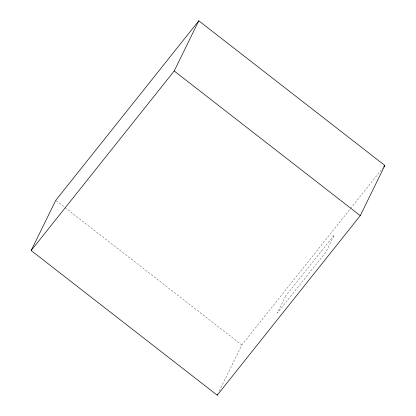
<?xml version="1.0" encoding="UTF-8"?>
<svg xmlns="http://www.w3.org/2000/svg" width="416" height="416" viewBox="0 0 416 416"><rect width="100%" height="100%" fill="white"/><g stroke="black" fill="none" stroke-linecap="round" stroke-linejoin="round"><path stroke-width="0.31" stroke-dasharray="2.08 1.56" d="M219.216 391.113L241.805 345.01L350.095 209.082M350.501 208.577L382.824 168.002M56.254 200.746L64.454 207.121M64.969 207.522L241.805 345.01M285.652 296.02L277.295 313.082L325.926 252.039L334.287 234.972L285.652 296.02"/><path stroke-width="0.62" d="M31.153 250.536L55.744 200.346L198.786 20.8L384.847 165.464L360.256 215.654L217.214 395.2L31.153 250.536L174.195 70.99L198.786 20.8M217.214 395.2L217.786 394.035M383.63 166.988L384.847 165.464M174.195 70.99L360.256 215.654"/></g></svg>
